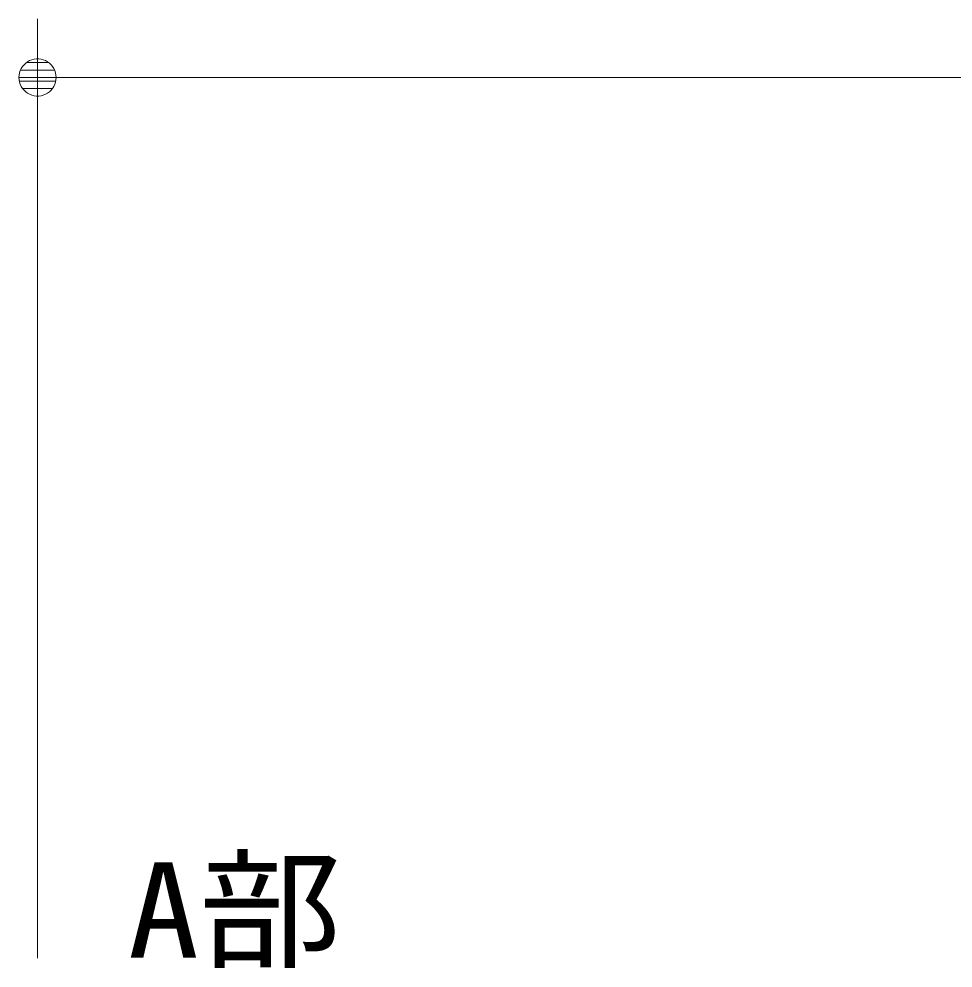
# Model space of a CAD drawing. Units: millimetres, scale not verified. Extents: x -6062 to 6062, y -3045 to 3045.
# Drawn here: x -4800.9 to -4481.3, y 1425.4 to 1750 of the extents above; entities that cross this region are included whole.
import ezdxf
from ezdxf.enums import TextEntityAlignment as Align

# ---------------------------------------------------------------- set-up
doc = ezdxf.new("R2010")
doc.units = ezdxf.units.MM
doc.header["$LTSCALE"] = 20
for name, color, linetype, lineweight in [('0-0_2寸法-1', 7, 'Continuous', 9), ('0-1_0', 7, 'Continuous', 9), ('0-3_2寸法-3', 7, 'Continuous', 9)]:
    doc.layers.add(name, color=color, linetype=linetype, lineweight=lineweight)
doc.styles.add('ＭＳ ゴシック', font='')
doc.styles.get('ＭＳ ゴシック').set_extended_font_data('MS Gothic')

# ---------------------------------------------------------------- blocks, each defined once
blk = doc.blocks.new('_Dot')
at = {"layer": '0-1_0'}
for p, q in [((7.99, 6), (-7.99, 6)), ((-10, 0), (-20, 0)), ((9.78, 2), (-9.78, 2)), ((9.16, -3.98), (-9.16, -3.98)), ((6, -7.98), (-6, -7.98))]:
    blk.add_line(p, q, dxfattribs=at)
for points in [[(10, 0), (9.92, 1.25), (9.69, 2.49), (9.3, 3.68), (8.76, 4.82), (8.09, 5.88), (7.29, 6.85), (6.37, 7.71), (5.36, 8.44), (4.26, 9.05), (3.09, 9.51), (1.87, 9.82), (0.63, 9.98), (-0.63, 9.98), (-1.87, 9.82), (-3.09, 9.51), (-4.26, 9.05), (-5.36, 8.44), (-6.37, 7.71), (-7.29, 6.85), (-8.09, 5.88), (-8.76, 4.82), (-9.3, 3.68), (-9.69, 2.49), (-9.92, 1.25), (-10, 0), (0, 0)], [(-10, 0), (-9.92, -1.25), (-9.69, -2.49), (-9.3, -3.68), (-8.76, -4.82), (-8.09, -5.88), (-7.29, -6.85), (-6.37, -7.71), (-5.36, -8.44), (-4.26, -9.05), (-3.09, -9.51), (-1.87, -9.82), (-0.63, -9.98), (0.63, -9.98), (1.87, -9.82), (3.09, -9.51), (4.26, -9.05), (5.36, -8.44), (6.37, -7.71), (7.29, -6.85), (8.09, -5.88), (8.76, -4.82), (9.3, -3.68), (9.69, -2.49), (9.92, -1.25), (10, 0), (0, 0)]]:
    blk.add_lwpolyline(points, close=True, dxfattribs=at)

msp = doc.modelspace()

# ---------------------------------------------------------------- linework, layer by layer
at = {"layer": '0-0_2寸法-1'}
for p, q in [((-4794.5, 1428.84), (-4794.5, 1750)), ((-4781.79, 1730), (-1225.21, 1730))]:
    msp.add_line(p, q, dxfattribs=at)

# ---------------------------------------------------------------- block references
at = {"layer": '0-0_2寸法-1', "xscale": 0.6356201, "yscale": 0.6356201, "rotation": 180}
msp.add_blockref('_Dot', (-4794.5, 1730), dxfattribs=at)

# ---------------------------------------------------------------- texts
at = {"layer": '0-3_2寸法-3', "style": 'ＭＳ ゴシック', "width": 1.1}
msp.add_text('A部', height=32.55, dxfattribs=at).set_placement((-4763.61, 1419.27), align=Align.BOTTOM_LEFT)

doc.saveas('drawing.dxf')
